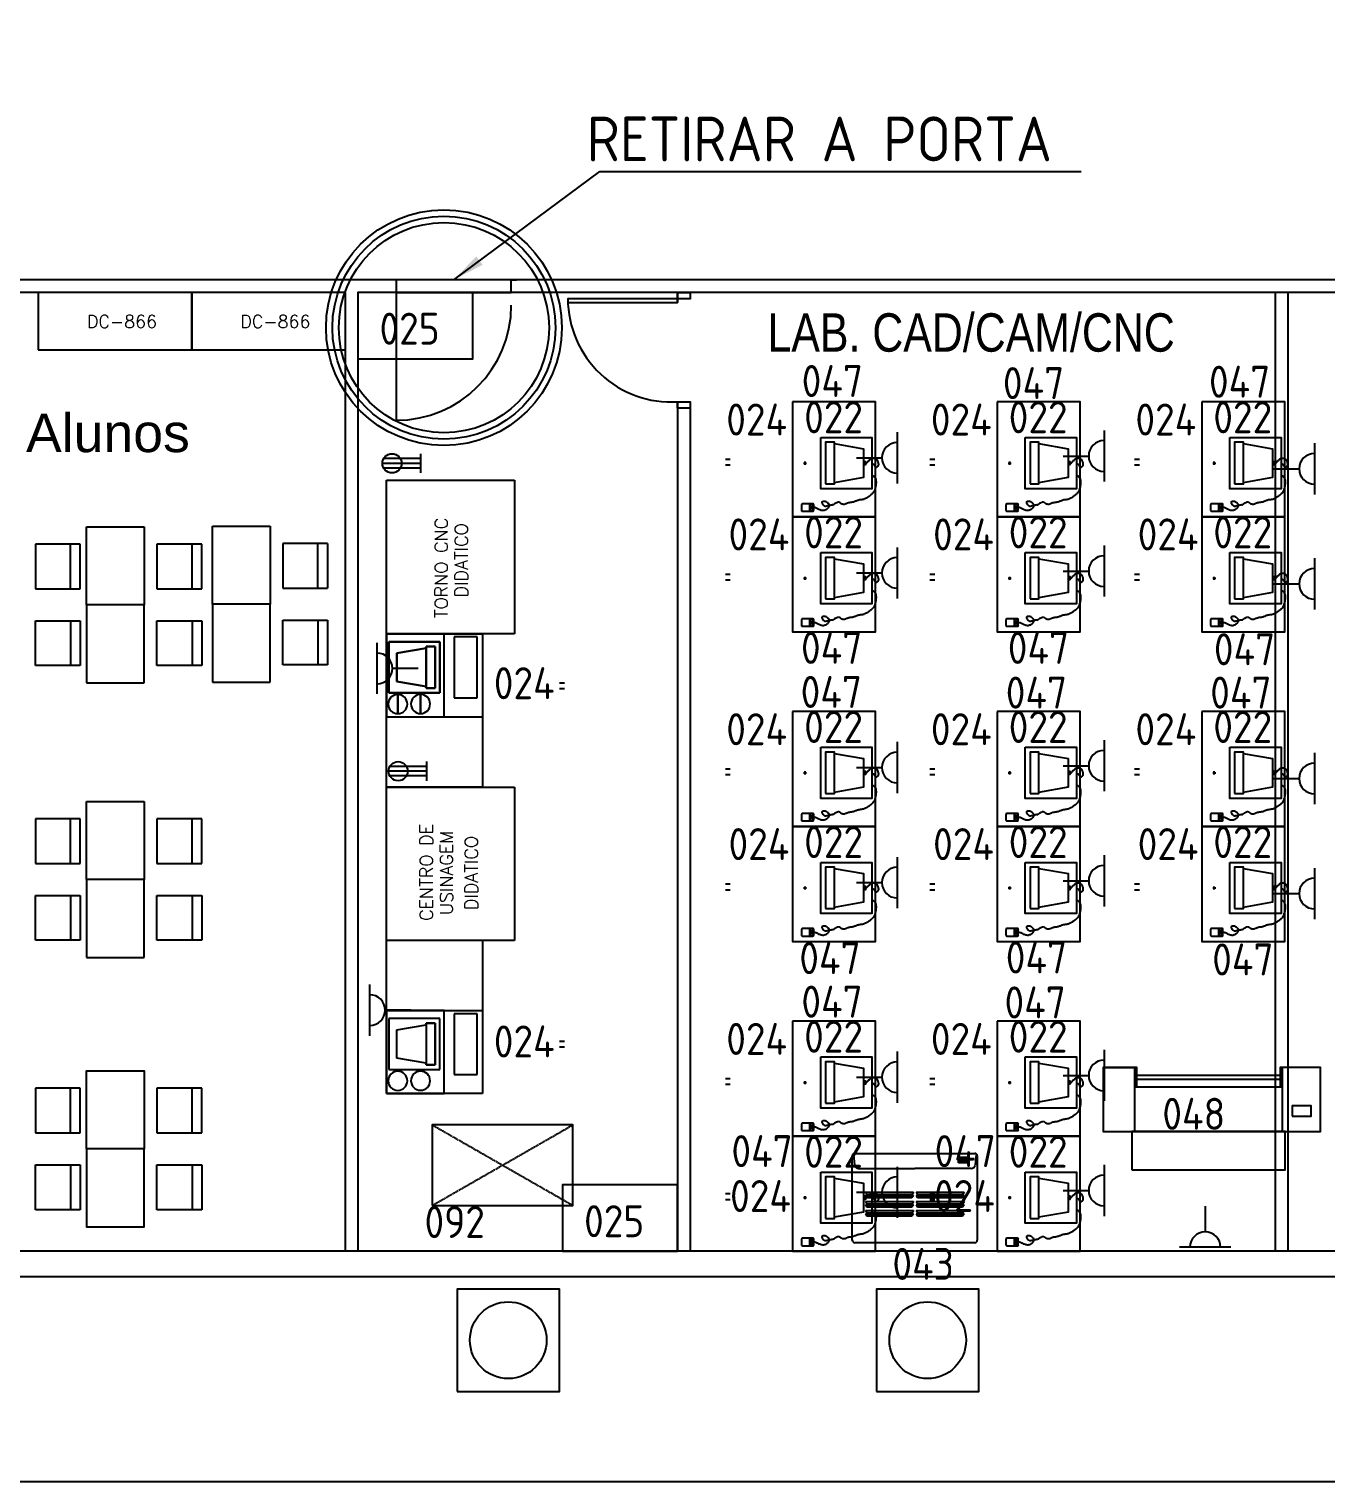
# Model space of a CAD drawing. Header units: millimetres. Extents: x 18768 to 1484868, y -11027 to 520152.
# Drawn here: x 171995 to 182137, y 256378 to 267740 of the extents above; entities that cross this region are included whole.
import ezdxf
from ezdxf.enums import TextEntityAlignment as Align

# ---------------------------------------------------------------- set-up
doc = ezdxf.new("R2010")
doc.units = ezdxf.units.MM
doc.linetypes.add('DASHED2', pattern=[9.525, 6.35, -3.175])
doc.linetypes.add('HIDDEN2', pattern=[4.7625, 3.175, -1.5875])
for name, color, linetype in [('3-MAQUINAS', 5, 'Continuous'), ('4-MOBILIA', 4, 'Continuous'), ('5-COMPUTADORES', 6, 'Continuous'), ('8-TEXTO-DETALHES', 6, 'Continuous'), ('L018-SIMBOLO1', 3, 'Continuous'), ('L025-CONTORNO', 7, 'Continuous'), ('L025-IMPLANTAÇÃO', 1, 'Continuous'), ('L025-TEXTO', 7, 'Continuous'), ('L035-ARRANJO-ADQUIRIR', 102, 'Continuous'), ('L035-ARRANJO-EXISTENTE', 180, 'Continuous'), ('L035-TEXTO', 40, 'Continuous'), ('MOBÍLIA', 26, 'Continuous'), ('PAREDES', 7, 'Continuous')]:
    doc.layers.add(name, color=color, linetype=linetype)
doc.layers.add('L035-DEMOLIÇÃO', color=40, linetype='Continuous', plot=False)
doc.styles.add('ISO-CP--25', font='isocp.shx', dxfattribs={"height": 250})
doc.styles.add('ISO-CP--35', font='isocp.shx', dxfattribs={"height": 350})
doc.styles.add('ROMANS', font='romans', dxfattribs={"width": 0.8, "height": 300})
doc.styles.get("Standard").update_dxf_attribs({"font": 'arial.ttf'})
doc.dimstyles.new('ABNT-25-VERDE', dxfattribs={"dimtxt": 1, "dimasz": 250, "dimexe": 130, "dimexo": 130, "dimgap": 130, "dimtad": 1, "dimdsep": 46, "dimtxsty": 'ISO-CP--25', "dimcen": 0, "dimclrd": 3, "dimclre": 3, "dimclrt": 3, "dimaunit": 1, "dimadec": 0, "dimazin": 0, "dimtfac": 130, "dimtmove": 2, "dimatfit": 3, "dimfxl": 1, "dimtolj": 1, "dimarcsym": 0})

# ---------------------------------------------------------------- blocks, each defined once
blk = doc.blocks.new('BL_SENAI_id9370710520')
at = {"layer": 'L035-ARRANJO-ADQUIRIR', "color": 0}
for p, q in [((499, 247), (499, 164)), ((502, 247), (502, 224)), ((519, 247), (502, 247)), ((550, 253), (506, 253)), ((519, 224), (519, 247)), ((520, 247), (520, 224)), ((536, 247), (520, 247)), ((536, 224), (536, 247)), ((538, 247), (538, 224)), ((554, 247), (538, 247)), ((554, 224), (554, 247)), ((557, 164), (557, 247)), ((193, 186), (169, 186)), ((181, 174), (181, 198)), ((499, 221), (557, 221)), ((499, 220), (557, 220)), ((502, 224), (519, 224)), ((506, 157), (550, 157)), ((520, 224), (536, 224)), ((538, 224), (554, 224))]:
    blk.add_line(p, q, dxfattribs=at)
for points in [[(-19, 308), (-19, 708), (381, 708), (381, 308)], [(170, 645), (192, 645), (192, 660), (170, 660)], [(343, 345), (343, 415), (18, 415), (18, 345)]]:
    blk.add_lwpolyline(points, close=True, dxfattribs=at)
for points in [[(181, 660), (180, 665), (178, 669), (175, 672), (173, 675), (170, 677), (168, 678), (165, 679), (163, 681), (162, 682), (161, 683), (160, 685), (160, 686), (159, 688), (159, 689), (159, 690), (158, 691), (157, 692), (156, 693), (154, 694), (152, 695), (151, 696), (149, 697), (147, 699), (146, 701), (144, 703), (143, 706), (142, 709), (141, 712), (141, 716), (141, 719), (141, 723), (141, 726), (141, 729), (142, 732), (143, 735), (145, 737), (146, 740), (148, 742), (150, 744), (152, 746), (154, 747), (156, 749), (159, 750), (161, 751), (163, 752), (166, 753), (168, 754), (170, 755), (172, 755), (174, 756), (176, 757), (178, 757), (180, 758), (181, 758), (183, 758), (185, 759), (186, 759), (188, 759), (190, 759), (191, 759), (193, 759), (195, 759), (196, 758), (198, 758), (200, 757), (202, 757), (203, 756), (205, 755), (206, 754), (208, 753), (209, 751), (210, 750), (211, 749), (212, 748), (213, 746), (214, 745), (214, 744), (214, 743), (214, 742), (214, 741), (213, 739), (212, 738), (211, 737), (210, 737), (209, 736), (208, 735), (206, 734), (205, 733), (204, 732), (202, 732), (201, 731), (199, 730), (198, 729), (196, 728), (195, 727), (194, 726), (193, 724), (192, 723), (191, 721), (190, 719), (189, 716), (187, 714), (184, 711), (181, 708)], [(276, 708), (280, 717), (284, 724), (290, 729), (296, 733), (302, 736), (308, 738), (315, 740), (321, 740), (327, 741), (334, 741), (340, 740), (345, 740), (351, 739), (357, 738), (362, 737), (368, 736), (374, 735), (379, 733), (385, 731), (390, 730), (395, 728), (400, 725), (405, 723), (410, 720), (414, 716), (418, 713), (422, 709), (426, 705), (430, 700), (434, 696), (437, 691), (441, 686), (444, 681), (448, 676), (451, 670), (454, 665), (457, 659), (460, 654), (462, 649), (464, 644), (465, 639), (466, 634), (467, 629), (467, 624), (468, 619), (469, 614), (469, 610), (470, 605), (472, 600), (473, 595), (475, 590), (477, 586), (479, 581), (481, 575), (483, 570), (485, 565), (486, 560), (487, 554), (488, 549), (489, 544), (489, 538), (490, 533), (491, 528), (492, 524), (493, 519), (495, 515), (497, 511), (499, 507), (500, 504), (502, 500), (503, 497), (504, 494), (504, 490), (504, 487), (504, 484), (503, 480), (502, 477), (501, 474), (499, 471), (498, 469), (496, 466), (494, 464), (492, 461), (490, 459), (489, 456), (488, 454), (487, 451), (486, 448), (487, 445), (487, 441), (488, 438), (490, 434), (492, 431), (493, 427), (495, 424), (497, 420), (499, 417), (501, 415), (503, 412), (505, 410), (506, 408), (507, 406), (508, 405), (509, 404), (509, 404), (509, 403), (509, 403), (509, 403), (508, 403), (508, 402), (508, 401), (508, 398), (509, 395), (510, 391), (510, 387), (511, 382), (513, 377), (514, 372), (515, 366), (516, 362), (517, 357), (518, 354), (519, 350), (519, 347), (519, 344), (518, 341), (517, 338), (515, 335), (513, 333), (510, 330), (506, 327), (502, 325), (499, 323), (495, 321), (491, 320), (488, 320), (485, 320), (482, 321), (480, 322), (479, 324), (478, 326), (477, 329), (477, 332), (477, 334), (477, 337), (478, 341), (478, 344), (480, 347), (481, 350), (483, 353), (485, 356), (487, 359), (490, 362), (493, 365), (496, 368), (499, 370), (502, 372), (506, 373), (510, 373), (515, 372), (520, 371), (525, 369), (530, 366), (535, 362), (539, 358), (543, 353), (547, 348), (549, 342), (551, 336), (552, 330), (552, 324), (551, 318), (550, 312), (548, 306), (546, 300), (544, 294), (541, 289), (538, 284), (536, 278), (533, 273), (531, 268), (529, 262), (528, 256), (528, 253)], [(331, 415), (291, 645), (71, 645), (31, 415)]]:
    blk.add_lwpolyline(points, dxfattribs=at)
for centre, start, end in [((506, 247), 90, 180), ((550, 247), 0, 90), ((506, 164), 180, 270), ((550, 164), 270, 0)]:
    blk.add_arc(centre, 6.72, start, end, dxfattribs=at)
at = {"layer": 'L025-TEXTO', "style": 'ISO-CP--25'}
blk.add_attdef('rmp_mt_codmaterial', (15, 15), '', height=40, dxfattribs=at)
at = {"layer": 'L025-TEXTO', "style": 'ISO-CP--25', "flags": 1}
for tag in ['rmp_mt_nomeunid', 'rmp_mt_potencia', 'rmp_mt_cod']:
    blk.add_attdef(tag, (15, 15), '', height=40, dxfattribs=at)
blk = doc.blocks.new('BL_SENAI_id9320210390')
at = {"layer": 'L035-ARRANJO-ADQUIRIR', "color": 0}
for p, q in [((154, -168), (154, -207)), ((199, -168), (199, -207))]:
    blk.add_line(p, q, dxfattribs=at)
at = {"layer": 'L025-TEXTO', "style": 'ISO-CP--25'}
blk.add_attdef('RMP_MT_NOMEUNID', (8, 8), '', height=250, dxfattribs=at)
at = {"layer": 'L025-TEXTO', "style": 'ISO-CP--25', "flags": 1}
for tag in ['RMP_MT_COD', 'RMP_MT_CODMATERIAL', 'RMP_MT_POTENCIA']:
    blk.add_attdef(tag, (8, 8), '', height=250, dxfattribs=at)
blk = doc.blocks.new('BL_SENAI_id9320221860')
at = {"layer": 'L035-ARRANJO-ADQUIRIR', "color": 0}
blk.add_lwpolyline([(-40, 200), (860, 200), (860, 850), (-40, 850)], close=True, dxfattribs=at)
at = {"layer": 'L025-TEXTO', "style": 'ISO-CP--25'}
blk.add_attdef('rmp_mt_codmaterial', (15, 15), '', height=40, dxfattribs=at)
at = {"layer": 'L025-TEXTO', "style": 'ISO-CP--25', "flags": 1}
for tag in ['rmp_mt_nomeunid', 'rmp_mt_potencia', 'rmp_mt_cod']:
    blk.add_attdef(tag, (15, 15), '', height=40, dxfattribs=at)
blk = doc.blocks.new('BL_SENAI_id9370720160')
at = {"layer": 'L035-ARRANJO-EXISTENTE', "color": 0}
for p, q in [((-695, 376), (-445, 376)), ((-430, 316), (690, 316)), ((-430, 286), (690, 286)), ((-445, 226), (705, 226))]:
    blk.add_line(p, q, dxfattribs=at)
for points in [[(-695, -124), (-445, -124), (-445, 376), (-695, 376)], [(-445, 226), (-430, 226), (-430, 376), (-445, 376)], [(690, 226), (705, 226), (705, 376), (690, 376)], [(705, -124), (1005, -124), (1005, 376), (705, 376)], [(784, -3), (934, -3), (934, 77), (784, 77)], [(-470, -424), (730, -424), (730, -124), (-470, -124)]]:
    blk.add_lwpolyline(points, close=True, dxfattribs=at)
blk.add_lwpolyline([(-445, 376), (-695, 376), (-695, -124), (1005, -124), (1005, 376), (705, 376)], dxfattribs=at)
at = {"layer": 'L025-TEXTO', "style": 'ISO-CP--25'}
blk.add_attdef('rmp_mt_codmaterial', (15, 15), '', height=40, dxfattribs=at)
at = {"layer": 'L025-TEXTO', "style": 'ISO-CP--25', "flags": 1}
for tag in ['rmp_mt_nomeunid', 'rmp_mt_potencia', 'rmp_mt_cod']:
    blk.add_attdef(tag, (15, 15), '', height=40, dxfattribs=at)
blk = doc.blocks.new('BL_SENAI_id9320230440')
at = {"layer": 'L035-ARRANJO-ADQUIRIR', "color": 0}
blk.add_lwpolyline([(0, 520), (-900, 520), (-900, 0), (0, 0)], close=True, dxfattribs=at)
at = {"layer": 'L025-TEXTO', "style": 'ISO-CP--25'}
blk.add_attdef('rmp_mt_codmaterial', (15, 15), '', height=40, dxfattribs=at)
at = {"layer": 'L025-TEXTO', "style": 'ISO-CP--25', "flags": 1}
for tag in ['rmp_mt_nomeunid', 'rmp_mt_potencia', 'rmp_mt_cod']:
    blk.add_attdef(tag, (15, 15), '', height=40, dxfattribs=at)
blk = doc.blocks.new('BL_SENAI_id9315160120')
at = {"color": 0}
for p, q in [((93, 569), (105, 588)), ((469, 569), (93, 569)), ((105, 588), (457, 588)), ((469, 569), (457, 588)), ((489, 569), (501, 588)), ((865, 569), (489, 569)), ((501, 588), (853, 588)), ((865, 569), (853, 588)), ((93, 544), (105, 564)), ((469, 544), (93, 544)), ((93, 498), (105, 518)), ((469, 498), (93, 498)), ((93, 474), (105, 493)), ((469, 474), (93, 474)), ((105, 564), (457, 564)), ((105, 518), (457, 518)), ((105, 493), (457, 493)), ((469, 544), (457, 564)), ((469, 498), (457, 518)), ((469, 474), (457, 493)), ((489, 544), (501, 564)), ((865, 544), (489, 544)), ((489, 498), (501, 518)), ((865, 498), (489, 498)), ((489, 474), (501, 493)), ((865, 474), (489, 474)), ((501, 564), (853, 564)), ((501, 518), (853, 518)), ((501, 493), (853, 493)), ((865, 544), (853, 564)), ((865, 498), (853, 518)), ((865, 474), (853, 493)), ((93, 426), (105, 445)), ((469, 426), (93, 426)), ((93, 401), (105, 420)), ((469, 401), (93, 401)), ((105, 445), (457, 445)), ((105, 420), (457, 420)), ((469, 426), (457, 445)), ((469, 401), (457, 420)), ((489, 426), (501, 445)), ((865, 426), (489, 426)), ((489, 401), (501, 420)), ((865, 401), (489, 401)), ((501, 445), (853, 445)), ((501, 420), (853, 420)), ((865, 426), (853, 445)), ((865, 401), (853, 420)), ((0, 106), (8, 190)), ((37, 215), (479, 215)), ((56, 126), (56, 170)), ((56, 170), (136, 170)), ((136, 126), (56, 126)), ((136, 170), (136, 126)), ((921, 215), (479, 215)), ((958, 106), (950, 190))]:
    blk.add_line(p, q, dxfattribs=at)
for centre, radius in [((78, 148), 17.7), ((78, 148), 5.72), ((115, 148), 15.8), ((115, 148), 3.81)]:
    blk.add_circle(centre, radius, dxfattribs=at)
for centre, start, end in [((37, 185), 90, 169.0323), ((921, 185), 10.9677, 90)]:
    blk.add_arc(centre, 30, start, end, dxfattribs=at)
at = {"layer": 'L025-CONTORNO', "color": 0}
for p, q in [((10, 795), (948, 795)), ((-10, 117), (-10, 775)), ((968, 775), (968, 117)), ((948, 97), (10, 97))]:
    blk.add_line(p, q, dxfattribs=at)
for centre, start, end in [((10, 775), 90, 180), ((948, 775), 0, 90), ((10, 117), 180, 270), ((948, 117), 270, 0)]:
    blk.add_arc(centre, 20, start, end, dxfattribs=at)
at = {"layer": 'L025-TEXTO', "linetype": 'HIDDEN2', "style": 'ISO-CP--25'}
blk.add_attdef('rmp_mt_codmaterial', (15, 15), '', height=40, dxfattribs=at)
at = {"layer": 'L025-TEXTO', "linetype": 'HIDDEN2', "style": 'ISO-CP--25', "flags": 1}
for tag in ['rmp_mt_nomeunid', 'rmp_mt_potencia', 'rmp_mt_cod']:
    blk.add_attdef(tag, (15, 15), '', height=40, dxfattribs=at)
blk = doc.blocks.new('BL_SENAI_id9315160090')
at = {"layer": 'L025-CONTORNO', "color": 0, "linetype": 'DASHED2'}
for p, q in [((-162, 711), (938, 81)), ((-162, 81), (938, 711))]:
    blk.add_line(p, q, dxfattribs=at)
at = {"layer": 'L025-CONTORNO', "color": 0}
blk.add_lwpolyline([(-162, 81), (938, 81), (938, 711), (-162, 711)], close=True, dxfattribs=at)
at = {"layer": 'L025-TEXTO', "style": 'ISO-CP--25'}
blk.add_attdef('rmp_mt_codmaterial', (15, 15), '', height=40, dxfattribs=at)
at = {"layer": 'L025-TEXTO', "style": 'ISO-CP--25', "flags": 1}
for tag in ['rmp_mt_nomeunid', 'rmp_mt_potencia', 'rmp_mt_cod']:
    blk.add_attdef(tag, (15, 15), '', height=40, dxfattribs=at)

msp = doc.modelspace()

# ---------------------------------------------------------------- linework, layer by layer
at = {"layer": '3-MAQUINAS', "linetype": 'Continuous'}
for p, q in [((174791.165, 263011.178), (174791.165, 264211.178)), ((174791.165, 264211.178), (175791.165, 264211.178)), ((175791.165, 264211.178), (175791.165, 263011.178)), ((175791.165, 263011.178), (174791.165, 263011.178)), ((174791.165, 261811.178), (175791.165, 261811.178)), ((174791.165, 260611.178), (174791.165, 261811.178)), ((175791.165, 261811.178), (175791.165, 260611.178)), ((175791.165, 260611.178), (174791.165, 260611.178))]:
    msp.add_line(p, q, dxfattribs=at)
at = {"layer": '3-MAQUINAS', "ltscale": 0.01}
for p, q in [((174791.165, 263011.178), (174791.165, 262361.178)), ((175241.165, 263011.178), (174791.165, 263011.178)), ((175241.165, 262361.178), (175241.165, 263011.178)), ((174791.165, 262361.178), (175241.165, 262361.178)), ((174791.165, 260064.768), (174791.165, 259414.768)), ((175241.165, 260064.768), (174791.165, 260064.768)), ((175241.165, 259414.768), (175241.165, 260064.768)), ((174791.165, 259414.768), (175241.165, 259414.768))]:
    msp.add_line(p, q, dxfattribs=at)
at = {"layer": '4-MOBILIA', "ltscale": 0.01}
for p, q in [((172067.279, 265681.257), (172067.279, 265231.257)), ((173267.279, 265681.257), (172067.279, 265681.257)), ((173267.279, 265681.257), (173267.279, 265231.257)), ((173267.279, 265231.257), (173267.279, 265681.257)), ((174467.279, 265681.257), (173267.279, 265681.257)), ((172067.279, 265231.257), (173267.279, 265231.257)), ((173267.279, 265231.257), (174467.279, 265231.257))]:
    msp.add_line(p, q, dxfattribs=at)
at = {"layer": '4-MOBILIA'}
for p, q in [((172444.895, 263847.768), (172894.895, 263847.768)), ((172444.895, 263237.768), (172444.895, 263847.768)), ((172894.895, 263847.768), (172894.895, 263237.768)), ((173429.497, 263852.53), (173879.497, 263852.53)), ((173429.497, 263242.53), (173429.497, 263852.53)), ((173879.497, 263852.53), (173879.497, 263242.53)), ((174329.497, 263717.53), (174329.497, 263367.53)), ((172894.895, 263237.768), (172444.895, 263237.768)), ((172444.895, 263237.768), (172444.895, 262627.768)), ((172894.895, 263237.768), (172444.895, 263237.768)), ((172894.895, 262627.768), (172894.895, 263237.768)), ((173429.497, 263242.53), (173429.497, 262632.53)), ((173879.497, 263242.53), (173429.497, 263242.53)), ((173879.497, 263242.53), (173429.497, 263242.53)), ((173879.497, 262632.53), (173879.497, 263242.53)), ((174329.497, 263117.53), (174329.497, 262767.53)), ((174791.165, 261811.178), (174791.165, 263011.178)), ((174791.165, 263011.178), (175541.165, 263011.178)), ((175541.165, 263011.178), (175541.165, 261811.178)), ((172444.895, 262627.768), (172894.895, 262627.768)), ((173429.497, 262632.53), (173879.497, 262632.53)), ((174791.165, 262361.178), (175541.165, 262361.178)), ((175541.165, 261811.178), (174791.165, 261811.178)), ((172444.895, 261699.73), (172894.895, 261699.73)), ((172444.895, 261089.73), (172444.895, 261699.73)), ((172894.895, 261699.73), (172894.895, 261089.73)), ((172894.895, 261089.73), (172444.895, 261089.73)), ((172894.895, 261089.73), (172444.895, 261089.73)), ((172444.895, 261089.73), (172444.895, 260479.73)), ((172894.895, 260479.73), (172894.895, 261089.73)), ((174791.165, 259414.768), (174791.165, 260614.768)), ((174791.165, 260614.768), (175541.165, 260614.768)), ((175541.165, 260614.768), (175541.165, 259414.768)), ((172444.895, 260479.73), (172894.895, 260479.73)), ((175541.165, 259414.768), (174791.165, 259414.768)), ((172394.895, 258506.983), (172044.895, 258506.983)), ((173344.895, 258506.983), (172994.895, 258506.983))]:
    msp.add_line(p, q, dxfattribs=at)
at = {"layer": '4-MOBILIA', "linetype": 'Continuous'}
for p, q in [((172394.895, 263712.768), (172044.895, 263712.768)), ((172044.895, 263712.768), (172044.895, 263362.768)), ((172319.895, 263362.768), (172319.895, 263712.768)), ((172394.895, 263362.768), (172394.895, 263712.768)), ((173344.895, 263712.768), (172994.895, 263712.768)), ((172994.895, 263712.768), (172994.895, 263362.768)), ((173269.895, 263362.768), (173269.895, 263712.768)), ((173344.895, 263362.768), (173344.895, 263712.768)), ((174329.497, 263717.53), (173979.497, 263717.53)), ((173979.497, 263717.53), (173979.497, 263367.53)), ((174254.497, 263367.53), (174254.497, 263717.53)), ((172044.895, 263362.768), (172394.895, 263362.768)), ((172994.895, 263362.768), (173344.895, 263362.768)), ((173979.497, 263367.53), (174329.497, 263367.53)), ((172044.895, 263112.768), (172394.895, 263112.768)), ((172044.895, 262762.768), (172044.895, 263112.768)), ((172319.895, 263112.768), (172319.895, 262762.768)), ((172394.895, 263112.768), (172394.895, 262762.768)), ((172994.895, 263112.768), (173344.895, 263112.768)), ((172994.895, 262762.768), (172994.895, 263112.768)), ((173269.895, 263112.768), (173269.895, 262762.768)), ((173344.895, 263112.768), (173344.895, 262762.768)), ((173979.497, 263117.53), (174329.497, 263117.53)), ((173979.497, 262767.53), (173979.497, 263117.53)), ((174254.497, 263117.53), (174254.497, 262767.53)), ((172394.895, 262762.768), (172044.895, 262762.768)), ((173344.895, 262762.768), (172994.895, 262762.768)), ((174329.497, 262767.53), (173979.497, 262767.53)), ((172044.895, 261564.73), (172044.895, 261214.73)), ((172394.895, 261564.73), (172044.895, 261564.73)), ((172319.895, 261214.73), (172319.895, 261564.73)), ((172394.895, 261214.73), (172394.895, 261564.73)), ((173344.895, 261564.73), (172994.895, 261564.73)), ((172994.895, 261564.73), (172994.895, 261214.73)), ((173269.895, 261214.73), (173269.895, 261564.73)), ((173344.895, 261214.73), (173344.895, 261564.73)), ((172044.895, 261214.73), (172394.895, 261214.73)), ((172994.895, 261214.73), (173344.895, 261214.73)), ((172044.895, 260964.73), (172394.895, 260964.73)), ((172044.895, 260614.73), (172044.895, 260964.73)), ((172319.895, 260964.73), (172319.895, 260614.73)), ((172394.895, 260964.73), (172394.895, 260614.73)), ((172994.895, 260964.73), (173344.895, 260964.73)), ((172994.895, 260614.73), (172994.895, 260964.73)), ((173269.895, 260964.73), (173269.895, 260614.73)), ((173344.895, 260964.73), (173344.895, 260614.73)), ((172394.895, 260614.73), (172044.895, 260614.73)), ((173344.895, 260614.73), (172994.895, 260614.73)), ((172394.895, 259456.983), (172044.895, 259456.983)), ((172044.895, 259456.983), (172044.895, 259106.983)), ((172319.895, 259106.983), (172319.895, 259456.983)), ((172394.895, 259106.983), (172394.895, 259456.983)), ((172994.895, 259456.983), (172994.895, 259106.983)), ((173344.895, 259456.983), (172994.895, 259456.983)), ((173269.895, 259106.983), (173269.895, 259456.983)), ((173344.895, 259106.983), (173344.895, 259456.983)), ((172044.895, 259106.983), (172394.895, 259106.983)), ((172994.895, 259106.983), (173344.895, 259106.983)), ((172044.895, 258856.983), (172394.895, 258856.983)), ((172044.895, 258506.983), (172044.895, 258856.983)), ((172319.895, 258856.983), (172319.895, 258506.983)), ((172394.895, 258856.983), (172394.895, 258506.983)), ((172994.895, 258856.983), (173344.895, 258856.983)), ((172994.895, 258506.983), (172994.895, 258856.983)), ((173269.895, 258856.983), (173269.895, 258506.983)), ((173344.895, 258856.983), (173344.895, 258506.983))]:
    msp.add_line(p, q, dxfattribs=at)
at = {"layer": '4-MOBILIA'}
for points in [[(172894.895, 258981.983), (172444.895, 258981.983), (172444.895, 259591.983), (172894.895, 259591.983)], [(172894.895, 258981.983), (172444.895, 258981.983), (172444.895, 258371.983), (172894.895, 258371.983)]]:
    msp.add_lwpolyline(points, close=True, dxfattribs=at)
at = {"layer": '5-COMPUTADORES', "ltscale": 0.01}
for p, q in [((174808.034, 262548.678), (174808.034, 262948.678)), ((174808.034, 262948.678), (174808.034, 262548.678)), ((174808.034, 262948.678), (175208.034, 262948.678)), ((175208.034, 262948.678), (174808.034, 262948.678)), ((175208.034, 262948.678), (175208.034, 262548.678)), ((175208.034, 262548.678), (175208.034, 262948.678)), ((175318.352, 262986.178), (175318.352, 262511.178)), ((175498.352, 262986.178), (175318.352, 262986.178)), ((175498.352, 262511.178), (175498.352, 262986.178)), ((175100.534, 262898.678), (174870.534, 262858.678)), ((174870.534, 262858.678), (175100.534, 262898.678)), ((174870.534, 262858.678), (175100.534, 262898.678)), ((174870.534, 262858.678), (174870.534, 262638.678)), ((174870.534, 262638.678), (174870.534, 262858.678)), ((174870.534, 262638.678), (174870.534, 262858.678)), ((175100.534, 262911.178), (175170.534, 262911.178)), ((175100.534, 262898.678), (175100.534, 262911.178)), ((175100.534, 262911.178), (175100.534, 262586.178)), ((175170.534, 262911.178), (175100.534, 262911.178)), ((175100.534, 262911.178), (175170.534, 262911.178)), ((175100.534, 262898.678), (175100.534, 262911.178)), ((175100.534, 262598.678), (175100.534, 262898.678)), ((175170.534, 262911.178), (175170.534, 262586.178)), ((175170.534, 262586.178), (175170.534, 262911.178)), ((175170.534, 262911.178), (175170.534, 262586.178)), ((174870.534, 262638.678), (175100.534, 262598.678)), ((175100.534, 262598.678), (174870.534, 262638.678)), ((175100.534, 262598.678), (174870.534, 262638.678)), ((175100.534, 262586.178), (175100.534, 262598.678)), ((175100.534, 262586.178), (175100.534, 262598.678)), ((175208.034, 262548.678), (174808.034, 262548.678)), ((174808.034, 262548.678), (175208.034, 262548.678)), ((174878.325, 262536.178), (174878.325, 262386.178)), ((174878.325, 262386.178), (174878.325, 262536.178)), ((175056.711, 262536.902), (175056.711, 262386.902)), ((175056.711, 262386.902), (175056.711, 262536.902)), ((175170.534, 262586.178), (175100.534, 262586.178)), ((175100.534, 262586.178), (175170.534, 262586.178)), ((175170.534, 262586.178), (175100.534, 262586.178)), ((175318.352, 262511.178), (175498.352, 262511.178)), ((174808.034, 260002.268), (174808.034, 259602.268)), ((175208.034, 260002.268), (174808.034, 260002.268)), ((175208.034, 259602.268), (175208.034, 260002.268)), ((175318.352, 260039.768), (175318.352, 259564.768)), ((175498.352, 260039.768), (175318.352, 260039.768)), ((175498.352, 259564.768), (175498.352, 260039.768)), ((174870.534, 259912.268), (175100.534, 259952.268)), ((174870.534, 259692.268), (174870.534, 259912.268)), ((175100.534, 259964.768), (175100.534, 259639.768)), ((175170.534, 259964.768), (175100.534, 259964.768)), ((175100.534, 259964.768), (175170.534, 259964.768)), ((175100.534, 259952.268), (175100.534, 259964.768)), ((175170.534, 259639.768), (175170.534, 259964.768)), ((175170.534, 259964.768), (175170.534, 259639.768)), ((175100.534, 259652.268), (174870.534, 259692.268)), ((175100.534, 259639.768), (175100.534, 259652.268)), ((175100.534, 259639.768), (175170.534, 259639.768)), ((175170.534, 259639.768), (175100.534, 259639.768)), ((174808.034, 259602.268), (175208.034, 259602.268)), ((175318.352, 259564.768), (175498.352, 259564.768))]:
    msp.add_line(p, q, dxfattribs=at)
for centre, start, end in [((174878.325, 262461.178), 90, 180), ((174878.325, 262461.178), 0, 180), ((174878.325, 262461.178), 90, 180), ((174878.325, 262461.178), 0, 90), ((174878.325, 262461.178), 0, 90), ((175056.711, 262461.902), 90, 180), ((175056.711, 262461.902), 0, 180), ((175056.711, 262461.902), 90, 180), ((175056.711, 262461.902), 0, 90), ((175056.711, 262461.902), 0, 90), ((174878.325, 262461.178), 180, 270), ((174878.325, 262461.178), 180, 0), ((174878.325, 262461.178), 180, 270), ((174878.325, 262461.178), 270, 0), ((174878.325, 262461.178), 270, 0), ((175056.711, 262461.902), 180, 270), ((175056.711, 262461.902), 180, 0), ((175056.711, 262461.902), 180, 270), ((175056.711, 262461.902), 270, 0), ((175056.711, 262461.902), 270, 0), ((174878.325, 259514.768), 0, 180), ((175056.711, 259515.492), 0, 180), ((174878.325, 259514.768), 180, 0), ((175056.711, 259515.492), 180, 0)]:
    msp.add_arc(centre, 75, start, end, dxfattribs=at)
at = {"layer": 'L018-SIMBOLO1'}
for p, q in [((175058.59, 264268.929), (175058.59, 264418.929)), ((175058.59, 264343.929), (174758.59, 264343.929)), ((175058.59, 264381.429), (174768.638, 264381.429)), ((175058.59, 264306.429), (174768.638, 264306.429)), ((175106.461, 261936.317), (174806.461, 261936.317)), ((175106.461, 261973.817), (174816.509, 261973.817)), ((175106.461, 261861.317), (175106.461, 262011.317)), ((175106.461, 261898.817), (174816.509, 261898.817))]:
    msp.add_line(p, q, dxfattribs=at)
for centre in [(174833.59, 264343.929), (174881.461, 261936.317)]:
    msp.add_circle(centre, 75, dxfattribs=at)
at = {"layer": 'L025-IMPLANTAÇÃO'}
for p, q in [((177066.279, 265681.257), (177066.279, 265600.698)), ((177165.279, 265681.257), (177165.279, 265630.908)), ((177066.279, 264825.313), (177066.279, 258181.257)), ((177165.279, 264825.313), (177165.279, 258181.257))]:
    msp.add_line(p, q, dxfattribs=at)
msp.add_lwpolyline([(176208.636, 265600.698), (177066.279, 265600.698), (177066.279, 265681.257), (177165.279, 265681.257), (177165.279, 265630.908), (176208.636, 265630.908, 0.431868736), (177066.279, 264825.313), (177165.279, 264825.313), (177165.279, 264774.964), (177066.279, 264774.964), (177066.279, 264825.313)], format="xyb", dxfattribs=at)
at = {"layer": 'L035-ARRANJO-ADQUIRIR', "color": 100}
for p, q in [((178784.91, 264586.935), (178784.91, 264186.935)), ((180401.91, 264601.233), (180401.91, 264201.233)), ((182047.53, 264501.145), (182047.53, 264101.145)), ((178464.91, 264386.935), (178664.91, 264386.935)), ((180081.91, 264401.233), (180281.91, 264401.233)), ((181727.53, 264301.145), (181927.53, 264301.145)), ((178784.91, 263686.935), (178784.91, 263286.935)), ((180401.91, 263701.233), (180401.91, 263301.233)), ((180081.91, 263501.233), (180281.91, 263501.233)), ((182047.53, 263601.145), (182047.53, 263201.145)), ((178464.91, 263486.935), (178664.91, 263486.935)), ((181727.53, 263401.145), (181927.53, 263401.145)), ((174717.33, 262540.204), (174717.33, 262940.204)), ((175037.33, 262740.204), (174837.33, 262740.204)), ((178784.91, 262164.907), (178784.91, 261764.907)), ((180401.91, 262179.205), (180401.91, 261779.205)), ((182047.53, 262079.117), (182047.53, 261679.117)), ((178464.91, 261964.907), (178664.91, 261964.907)), ((180081.91, 261979.205), (180281.91, 261979.205)), ((181727.53, 261879.117), (181927.53, 261879.117)), ((178784.91, 261264.907), (178784.91, 260864.907)), ((180401.91, 261279.205), (180401.91, 260879.205)), ((182047.53, 261179.117), (182047.53, 260779.117)), ((178464.91, 261064.907), (178664.91, 261064.907)), ((180081.91, 261079.205), (180281.91, 261079.205)), ((181727.53, 260979.117), (181927.53, 260979.117)), ((174660.018, 259867.723), (174660.018, 260267.723)), ((174980.018, 260067.723), (174780.018, 260067.723)), ((180401.91, 259757.177), (180401.91, 259357.177)), ((178784.91, 259742.879), (178784.91, 259342.879)), ((178464.91, 259542.879), (178664.91, 259542.879)), ((180081.91, 259557.177), (180281.91, 259557.177)), ((178784.91, 258842.879), (178784.91, 258442.879)), ((180401.91, 258857.177), (180401.91, 258457.177)), ((178464.91, 258642.879), (178664.91, 258642.879)), ((180081.91, 258657.177), (180281.91, 258657.177)), ((181193.243, 258533.325), (181193.243, 258333.325)), ((181393.243, 258213.325), (180993.243, 258213.325))]:
    msp.add_line(p, q, dxfattribs=at)
at = {"layer": 'L035-ARRANJO-ADQUIRIR'}
for points in [[(175342.664, 257086.306), (176142.664, 257086.306), (176142.664, 257886.306), (175342.664, 257886.306)], [(178623.094, 257086.306), (179423.094, 257086.306), (179423.094, 257886.306), (178623.094, 257886.306)]]:
    msp.add_lwpolyline(points, close=True, dxfattribs=at)
for centre in [(175742.664, 257486.306), (179023.094, 257486.306)]:
    msp.add_circle(centre, 300, dxfattribs=at)
at = {"layer": 'L035-ARRANJO-ADQUIRIR', "color": 100}
for centre, start, end in [((180401.91, 264401.233), 90, 270), ((178784.91, 264386.935), 90, 270), ((182047.53, 264301.145), 90, 270), ((180401.91, 263501.233), 90, 270), ((178784.91, 263486.935), 90, 270), ((182047.53, 263401.145), 90, 270), ((174717.33, 262740.204), 270, 90), ((178784.91, 261964.907), 90, 270), ((180401.91, 261979.205), 90, 270), ((182047.53, 261879.117), 90, 270), ((178784.91, 261064.907), 90, 270), ((180401.91, 261079.205), 90, 270), ((182047.53, 260979.117), 90, 270), ((174660.018, 260067.723), 270, 90), ((178784.91, 259542.879), 90, 270), ((180401.91, 259557.177), 90, 270), ((178784.91, 258642.879), 90, 270), ((180401.91, 258657.177), 90, 270), ((181193.243, 258213.325), 0, 180)]:
    msp.add_arc(centre, 120, start, end, dxfattribs=at)
at = {"layer": 'L035-DEMOLIÇÃO'}
for p, q in [((174866.279, 265780.257), (174866.279, 264680.257)), ((174866.279, 265780.257), (174866.279, 264680.257)), ((181740.279, 265681.257), (181740.279, 258181.257)), ((181839.279, 265681.257), (181839.279, 258181.257))]:
    msp.add_line(p, q, dxfattribs=at)
at = {"layer": 'L035-DEMOLIÇÃO', "linetype": 'ByBlock', "lineweight": -2}
msp.add_lwpolyline([(243039.686, 256377.737), (151141.405, 256377.737), (151141.405, 293906.33), (243039.686, 293906.33)], close=True, dxfattribs=at)
at = {"layer": 'L035-DEMOLIÇÃO'}
msp.add_lwpolyline([(174866.279, 265681.257), (175766.279, 265681.257), (175766.279, 265780.257), (174866.279, 265780.257)], close=True, dxfattribs=at)
for radius in [922.089, 872.089, 822.089]:
    msp.add_circle((175239.433, 265404.819), radius, dxfattribs=at)
msp.add_arc((174866.279, 265580.257), 900, 270, 0, dxfattribs=at)
msp.add_arc((174866.279, 265580.257), 900, 270, 0, dxfattribs=at)
at = {"layer": 'MOBÍLIA'}
msp.add_line((174791.165, 260064.768), (175541.165, 260064.768), dxfattribs=at)
at = {"layer": 'PAREDES'}
for p, q in [((174866.279, 265780.257), (168167.279, 265780.257)), ((174866.279, 265780.257), (174566.279, 265780.257)), ((174866.279, 265780.257), (174566.279, 265780.257)), ((174866.279, 265780.257), (174566.279, 265780.257)), ((179478.986, 265780.257), (174866.279, 265780.257)), ((175766.279, 265780.257), (175806.496, 265780.257)), ((175766.279, 265780.257), (175806.496, 265780.257)), ((183614.279, 265780.257), (179440.279, 265780.257)), ((174467.279, 265681.257), (168167.279, 265681.257)), ((174467.279, 265681.257), (174467.279, 258181.257)), ((174866.279, 265681.257), (174566.279, 265681.257)), ((174866.279, 265681.257), (174566.279, 265681.257)), ((174866.279, 265681.257), (174566.279, 265681.257)), ((174866.279, 265681.257), (174566.279, 265681.257)), ((174566.279, 265681.257), (174566.279, 258181.257)), ((181740.279, 265681.257), (174566.279, 265681.257)), ((176241.279, 265681.257), (175766.279, 265681.257)), ((179459.826, 265681.257), (175766.279, 265681.257)), ((183614.279, 265681.257), (179440.279, 265681.257)), ((184638.279, 258181.257), (159475.069, 258181.257)), ((184638.279, 257981.257), (159475.069, 257981.257))]:
    msp.add_line(p, q, dxfattribs=at)

# ---------------------------------------------------------------- block references
at = {"layer": 'L035-ARRANJO-ADQUIRIR'}
ref = msp.add_blockref('BL_SENAI_id9320230440', (174566.279, 265681.257), dxfattribs=dict(at, rotation=180))
ref.add_attrib('rmp_mt_codmaterial', '025', dxfattribs={"layer": 'L025-TEXTO', "height": 250, "style": 'ISO-CP--25'}).set_placement((174970.826, 265396.939), align=Align.MIDDLE)
ref = msp.add_blockref('BL_SENAI_id9320221860', (177765.597, 264785.35), dxfattribs=dict(at, rotation=270))
ref.add_attrib('rmp_mt_codmaterial', '047', dxfattribs={"layer": 'L025-TEXTO', "height": 250, "style": 'ISO-CP--25'}).set_placement((178277.278, 264988.17), align=Align.MIDDLE)
ref = msp.add_blockref('BL_SENAI_id9320221860', (179365.597, 264785.35), dxfattribs=dict(at, rotation=270))
ref.add_attrib('rmp_mt_codmaterial', '047', dxfattribs={"layer": 'L025-TEXTO', "height": 250, "style": 'ISO-CP--25'}).set_placement((179850.707, 264971.736), align=Align.MIDDLE)
ref = msp.add_blockref('BL_SENAI_id9320221860', (180965.597, 264785.35), dxfattribs=dict(at, rotation=270))
ref.add_attrib('rmp_mt_codmaterial', '047', dxfattribs={"layer": 'L025-TEXTO', "height": 250, "style": 'ISO-CP--25'}).set_placement((181462.513, 264982.692), align=Align.MIDDLE)
ref = msp.add_blockref('BL_SENAI_id9320210390', (177647.338, 264528.143), dxfattribs=dict(at, rotation=270))
ref.add_attrib('RMP_MT_NOMEUNID', '024', dxfattribs={"layer": 'L025-TEXTO', "height": 250, "style": 'ISO-CP--25'}).set_placement((177685.393, 264686.883), align=Align.MIDDLE)
ref = msp.add_blockref('BL_SENAI_id9370710520', (177878.236, 264526.317), dxfattribs=dict(at, rotation=270))
ref.add_attrib('rmp_mt_codmaterial', '022', dxfattribs={"layer": 'L025-TEXTO', "height": 250, "style": 'ISO-CP--25'}).set_placement((178286.832, 264704.108), align=Align.MIDDLE)
ref = msp.add_blockref('BL_SENAI_id9320210390', (179247.338, 264528.143), dxfattribs=dict(at, rotation=270))
ref.add_attrib('RMP_MT_NOMEUNID', '024', dxfattribs={"layer": 'L025-TEXTO', "height": 250, "style": 'ISO-CP--25'}).set_placement((179285.393, 264686.883), align=Align.MIDDLE)
ref = msp.add_blockref('BL_SENAI_id9370710520', (179478.236, 264526.317), dxfattribs=dict(at, rotation=270))
ref.add_attrib('rmp_mt_codmaterial', '022', dxfattribs={"layer": 'L025-TEXTO', "height": 250, "style": 'ISO-CP--25'}).set_placement((179886.832, 264704.108), align=Align.MIDDLE)
ref = msp.add_blockref('BL_SENAI_id9320210390', (180847.338, 264528.143), dxfattribs=dict(at, rotation=270))
ref.add_attrib('RMP_MT_NOMEUNID', '024', dxfattribs={"layer": 'L025-TEXTO', "height": 250, "style": 'ISO-CP--25'}).set_placement((180885.393, 264686.883), align=Align.MIDDLE)
ref = msp.add_blockref('BL_SENAI_id9370710520', (181078.236, 264526.317), dxfattribs=dict(at, rotation=270))
ref.add_attrib('rmp_mt_codmaterial', '022', dxfattribs={"layer": 'L025-TEXTO', "height": 250, "style": 'ISO-CP--25'}).set_placement((181486.832, 264704.108), align=Align.MIDDLE)
ref = msp.add_blockref('BL_SENAI_id9320210390', (177647.338, 263628.143), dxfattribs=dict(at, rotation=270))
ref.add_attrib('RMP_MT_NOMEUNID', '024', dxfattribs={"layer": 'L025-TEXTO', "height": 250, "style": 'ISO-CP--25'}).set_placement((177703.021, 263788.63), align=Align.MIDDLE)
ref = msp.add_blockref('BL_SENAI_id9320221860', (177765.597, 263885.35), dxfattribs=dict(at, rotation=270))
ref.add_attrib('rmp_mt_codmaterial', '047', dxfattribs={"layer": 'L025-TEXTO', "height": 250, "style": 'ISO-CP--25'}).set_placement((178271.796, 262901.054), align=Align.MIDDLE)
ref = msp.add_blockref('BL_SENAI_id9370710520', (177878.236, 263626.317), dxfattribs=dict(at, rotation=270))
ref.add_attrib('rmp_mt_codmaterial', '022', dxfattribs={"layer": 'L025-TEXTO', "height": 250, "style": 'ISO-CP--25'}).set_placement((178286.832, 263804.108), align=Align.MIDDLE)
ref = msp.add_blockref('BL_SENAI_id9320210390', (179247.338, 263628.143), dxfattribs=dict(at, rotation=270))
ref.add_attrib('RMP_MT_NOMEUNID', '024', dxfattribs={"layer": 'L025-TEXTO', "height": 250, "style": 'ISO-CP--25'}).set_placement((179303.021, 263788.63), align=Align.MIDDLE)
ref = msp.add_blockref('BL_SENAI_id9320221860', (179365.597, 263885.35), dxfattribs=dict(at, rotation=270))
ref.add_attrib('rmp_mt_codmaterial', '047', dxfattribs={"layer": 'L025-TEXTO', "height": 250, "style": 'ISO-CP--25'}).set_placement((179889.084, 262901.054), align=Align.MIDDLE)
ref = msp.add_blockref('BL_SENAI_id9370710520', (179478.236, 263626.317), dxfattribs=dict(at, rotation=270))
ref.add_attrib('rmp_mt_codmaterial', '022', dxfattribs={"layer": 'L025-TEXTO', "height": 250, "style": 'ISO-CP--25'}).set_placement((179886.832, 263804.108), align=Align.MIDDLE)
ref = msp.add_blockref('BL_SENAI_id9320210390', (180847.338, 263628.143), dxfattribs=dict(at, rotation=270))
ref.add_attrib('RMP_MT_NOMEUNID', '024', dxfattribs={"layer": 'L025-TEXTO', "height": 250, "style": 'ISO-CP--25'}).set_placement((180903.021, 263788.63), align=Align.MIDDLE)
ref = msp.add_blockref('BL_SENAI_id9320221860', (180965.597, 263885.35), dxfattribs=dict(at, rotation=270))
ref.add_attrib('rmp_mt_codmaterial', '047', dxfattribs={"layer": 'L025-TEXTO', "height": 250, "style": 'ISO-CP--25'}).set_placement((181500.889, 262890.098), align=Align.MIDDLE)
ref = msp.add_blockref('BL_SENAI_id9370710520', (181078.236, 263626.317), dxfattribs=dict(at, rotation=270))
ref.add_attrib('rmp_mt_codmaterial', '022', dxfattribs={"layer": 'L025-TEXTO', "height": 250, "style": 'ISO-CP--25'}).set_placement((181486.832, 263804.108), align=Align.MIDDLE)
ref = msp.add_blockref('BL_SENAI_id9320210390', (175976.031, 262427.923), dxfattribs=dict(at, rotation=90))
ref.add_attrib('RMP_MT_NOMEUNID', '024', dxfattribs={"layer": 'L025-TEXTO', "height": 250, "style": 'ISO-CP--25'}).set_placement((175867.428, 262624.596), align=Align.MIDDLE)
ref = msp.add_blockref('BL_SENAI_id9320221860', (177765.597, 262363.322), dxfattribs=dict(at, rotation=270))
ref.add_attrib('rmp_mt_codmaterial', '047', dxfattribs={"layer": 'L025-TEXTO', "height": 250, "style": 'ISO-CP--25'}).set_placement((178269.15, 262556.393), align=Align.MIDDLE)
ref = msp.add_blockref('BL_SENAI_id9320221860', (179365.597, 262363.322), dxfattribs=dict(at, rotation=270))
ref.add_attrib('rmp_mt_codmaterial', '047', dxfattribs={"layer": 'L025-TEXTO', "height": 250, "style": 'ISO-CP--25'}).set_placement((179873.28, 262551.189), align=Align.MIDDLE)
ref = msp.add_blockref('BL_SENAI_id9320221860', (180965.597, 262363.322), dxfattribs=dict(at, rotation=270))
ref.add_attrib('rmp_mt_codmaterial', '047', dxfattribs={"layer": 'L025-TEXTO', "height": 250, "style": 'ISO-CP--25'}).set_placement((181472.202, 262551.189), align=Align.MIDDLE)
ref = msp.add_blockref('BL_SENAI_id9320210390', (177647.338, 262106.115), dxfattribs=dict(at, rotation=270))
ref.add_attrib('RMP_MT_NOMEUNID', '024', dxfattribs={"layer": 'L025-TEXTO', "height": 250, "style": 'ISO-CP--25'}).set_placement((177685.393, 262264.855), align=Align.MIDDLE)
ref = msp.add_blockref('BL_SENAI_id9370710520', (177878.236, 262104.289), dxfattribs=dict(at, rotation=270))
ref.add_attrib('rmp_mt_codmaterial', '022', dxfattribs={"layer": 'L025-TEXTO', "height": 250, "style": 'ISO-CP--25'}).set_placement((178286.832, 262282.08), align=Align.MIDDLE)
ref = msp.add_blockref('BL_SENAI_id9320210390', (179247.338, 262106.115), dxfattribs=dict(at, rotation=270))
ref.add_attrib('RMP_MT_NOMEUNID', '024', dxfattribs={"layer": 'L025-TEXTO', "height": 250, "style": 'ISO-CP--25'}).set_placement((179285.393, 262264.855), align=Align.MIDDLE)
ref = msp.add_blockref('BL_SENAI_id9370710520', (179478.236, 262104.289), dxfattribs=dict(at, rotation=270))
ref.add_attrib('rmp_mt_codmaterial', '022', dxfattribs={"layer": 'L025-TEXTO', "height": 250, "style": 'ISO-CP--25'}).set_placement((179886.832, 262282.08), align=Align.MIDDLE)
ref = msp.add_blockref('BL_SENAI_id9320210390', (180847.338, 262106.115), dxfattribs=dict(at, rotation=270))
ref.add_attrib('RMP_MT_NOMEUNID', '024', dxfattribs={"layer": 'L025-TEXTO', "height": 250, "style": 'ISO-CP--25'}).set_placement((180885.393, 262264.855), align=Align.MIDDLE)
ref = msp.add_blockref('BL_SENAI_id9370710520', (181078.236, 262104.289), dxfattribs=dict(at, rotation=270))
ref.add_attrib('rmp_mt_codmaterial', '022', dxfattribs={"layer": 'L025-TEXTO', "height": 250, "style": 'ISO-CP--25'}).set_placement((181486.832, 262282.08), align=Align.MIDDLE)
ref = msp.add_blockref('BL_SENAI_id9320210390', (177647.338, 261206.115), dxfattribs=dict(at, rotation=270))
ref.add_attrib('RMP_MT_NOMEUNID', '024', dxfattribs={"layer": 'L025-TEXTO', "height": 250, "style": 'ISO-CP--25'}).set_placement((177703.021, 261366.602), align=Align.MIDDLE)
ref = msp.add_blockref('BL_SENAI_id9320221860', (177765.597, 261463.322), dxfattribs=dict(at, rotation=270))
ref.add_attrib('rmp_mt_codmaterial', '047', dxfattribs={"layer": 'L025-TEXTO', "height": 250, "style": 'ISO-CP--25'}).set_placement((178258.733, 260474.756), align=Align.MIDDLE)
ref = msp.add_blockref('BL_SENAI_id9370710520', (177878.236, 261204.289), dxfattribs=dict(at, rotation=270))
ref.add_attrib('rmp_mt_codmaterial', '022', dxfattribs={"layer": 'L025-TEXTO', "height": 250, "style": 'ISO-CP--25'}).set_placement((178286.832, 261382.08), align=Align.MIDDLE)
ref = msp.add_blockref('BL_SENAI_id9320210390', (179247.338, 261206.115), dxfattribs=dict(at, rotation=270))
ref.add_attrib('RMP_MT_NOMEUNID', '024', dxfattribs={"layer": 'L025-TEXTO', "height": 250, "style": 'ISO-CP--25'}).set_placement((179303.021, 261366.602), align=Align.MIDDLE)
ref = msp.add_blockref('BL_SENAI_id9320221860', (179365.597, 261463.322), dxfattribs=dict(at, rotation=270))
ref.add_attrib('rmp_mt_codmaterial', '047', dxfattribs={"layer": 'L025-TEXTO', "height": 250, "style": 'ISO-CP--25'}).set_placement((179873.28, 260479.96), align=Align.MIDDLE)
ref = msp.add_blockref('BL_SENAI_id9370710520', (179478.236, 261204.289), dxfattribs=dict(at, rotation=270))
ref.add_attrib('rmp_mt_codmaterial', '022', dxfattribs={"layer": 'L025-TEXTO', "height": 250, "style": 'ISO-CP--25'}).set_placement((179886.832, 261382.08), align=Align.MIDDLE)
ref = msp.add_blockref('BL_SENAI_id9320210390', (180847.338, 261206.115), dxfattribs=dict(at, rotation=270))
ref.add_attrib('RMP_MT_NOMEUNID', '024', dxfattribs={"layer": 'L025-TEXTO', "height": 250, "style": 'ISO-CP--25'}).set_placement((180903.021, 261366.602), align=Align.MIDDLE)
ref = msp.add_blockref('BL_SENAI_id9320221860', (180965.597, 261463.322), dxfattribs=dict(at, rotation=270))
ref.add_attrib('rmp_mt_codmaterial', '047', dxfattribs={"layer": 'L025-TEXTO', "height": 250, "style": 'ISO-CP--25'}).set_placement((181487.826, 260464.348), align=Align.MIDDLE)
ref = msp.add_blockref('BL_SENAI_id9370710520', (181078.236, 261204.289), dxfattribs=dict(at, rotation=270))
ref.add_attrib('rmp_mt_codmaterial', '022', dxfattribs={"layer": 'L025-TEXTO', "height": 250, "style": 'ISO-CP--25'}).set_placement((181486.832, 261382.08), align=Align.MIDDLE)
ref = msp.add_blockref('BL_SENAI_id9320221860', (177765.597, 259941.294), dxfattribs=dict(at, rotation=270))
ref.add_attrib('rmp_mt_codmaterial', '047', dxfattribs={"layer": 'L025-TEXTO', "height": 250, "style": 'ISO-CP--25'}).set_placement((178274.706, 260134.193), align=Align.MIDDLE)
ref = msp.add_blockref('BL_SENAI_id9320221860', (179365.597, 259941.294), dxfattribs=dict(at, rotation=270))
ref.add_attrib('rmp_mt_codmaterial', '047', dxfattribs={"layer": 'L025-TEXTO', "height": 250, "style": 'ISO-CP--25'}).set_placement((179863.486, 260128.378), align=Align.MIDDLE)
ref = msp.add_blockref('BL_SENAI_id9370710520', (177878.236, 259682.261), dxfattribs=dict(at, rotation=270))
ref.add_attrib('rmp_mt_codmaterial', '022', dxfattribs={"layer": 'L025-TEXTO', "height": 250, "style": 'ISO-CP--25'}).set_placement((178286.832, 259860.052), align=Align.MIDDLE)
ref = msp.add_blockref('BL_SENAI_id9370710520', (179478.236, 259682.261), dxfattribs=dict(at, rotation=270))
ref.add_attrib('rmp_mt_codmaterial', '022', dxfattribs={"layer": 'L025-TEXTO', "height": 250, "style": 'ISO-CP--25'}).set_placement((179886.832, 259860.052), align=Align.MIDDLE)
ref = msp.add_blockref('BL_SENAI_id9320210390', (175976.031, 259626.305), dxfattribs=dict(at, rotation=90))
ref.add_attrib('RMP_MT_NOMEUNID', '024', dxfattribs={"layer": 'L025-TEXTO', "height": 250, "style": 'ISO-CP--25'}).set_placement((175867.428, 259822.978), align=Align.MIDDLE)
ref = msp.add_blockref('BL_SENAI_id9320210390', (177647.338, 259684.087), dxfattribs=dict(at, rotation=270))
ref.add_attrib('RMP_MT_NOMEUNID', '024', dxfattribs={"layer": 'L025-TEXTO', "height": 250, "style": 'ISO-CP--25'}).set_placement((177685.393, 259842.827), align=Align.MIDDLE)
ref = msp.add_blockref('BL_SENAI_id9320210390', (179247.338, 259684.087), dxfattribs=dict(at, rotation=270))
ref.add_attrib('RMP_MT_NOMEUNID', '024', dxfattribs={"layer": 'L025-TEXTO', "height": 250, "style": 'ISO-CP--25'}).set_placement((179285.393, 259842.827), align=Align.MIDDLE)
ref = msp.add_blockref('BL_SENAI_id9370720160', (181089.033, 259242.164), dxfattribs=at)
ref.add_attrib('rmp_mt_codmaterial', '048', dxfattribs={"layer": 'L025-TEXTO', "height": 250, "style": 'ISO-CP--25'}).set_placement((181104.033, 259257.164), align=Align.MIDDLE)
ref = msp.add_blockref('BL_SENAI_id9315160090', (175310.269, 258459.405), dxfattribs=at)
ref.add_attrib('rmp_mt_codmaterial', '092', dxfattribs={"layer": 'L025-TEXTO', "height": 250, "style": 'ISO-CP--25'}).set_placement((175323.786, 258410.485), align=Align.MIDDLE)
ref = msp.add_blockref('BL_SENAI_id9320221860', (177765.597, 259041.294), dxfattribs=dict(at, rotation=270))
ref.add_attrib('rmp_mt_codmaterial', '047', dxfattribs={"layer": 'L025-TEXTO', "height": 250, "style": 'ISO-CP--25'}).set_placement((177727.653, 258965.358), align=Align.MIDDLE)
ref = msp.add_blockref('BL_SENAI_id9370710520', (177878.236, 258782.261), dxfattribs=dict(at, rotation=270))
ref.add_attrib('rmp_mt_codmaterial', '022', dxfattribs={"layer": 'L025-TEXTO', "height": 250, "style": 'ISO-CP--25'}).set_placement((178286.832, 258960.052), align=Align.MIDDLE)
ref = msp.add_blockref('BL_SENAI_id9320221860', (179365.597, 259041.294), dxfattribs=dict(at, rotation=270))
ref.add_attrib('rmp_mt_codmaterial', '047', dxfattribs={"layer": 'L025-TEXTO', "height": 250, "style": 'ISO-CP--25'}).set_placement((179316.433, 258965.358), align=Align.MIDDLE)
ref = msp.add_blockref('BL_SENAI_id9370710520', (179478.236, 258782.261), dxfattribs=dict(at, rotation=270))
ref.add_attrib('rmp_mt_codmaterial', '022', dxfattribs={"layer": 'L025-TEXTO', "height": 250, "style": 'ISO-CP--25'}).set_placement((179886.832, 258960.052), align=Align.MIDDLE)
ref = msp.add_blockref('BL_SENAI_id9315160120', (179401.021, 259043.914), dxfattribs=dict(at, rotation=180))
ref.add_attrib('rmp_mt_codmaterial', '043', dxfattribs={"layer": 'L025-TEXTO', "linetype": 'HIDDEN2', "height": 250, "style": 'ISO-CP--25'}).set_placement((178987.166, 258083.188), align=Align.MIDDLE)
ref = msp.add_blockref('BL_SENAI_id9320210390', (177647.338, 258784.087), dxfattribs=dict(at, rotation=270))
ref.add_attrib('RMP_MT_NOMEUNID', '024', dxfattribs={"layer": 'L025-TEXTO', "height": 250, "style": 'ISO-CP--25'}).set_placement((177715.247, 258614.257), align=Align.MIDDLE)
ref = msp.add_blockref('BL_SENAI_id9320210390', (179247.338, 258784.087), dxfattribs=dict(at, rotation=270))
ref.add_attrib('RMP_MT_NOMEUNID', '024', dxfattribs={"layer": 'L025-TEXTO', "height": 250, "style": 'ISO-CP--25'}).set_placement((179310.416, 258614.257), align=Align.MIDDLE)
ref = msp.add_blockref('BL_SENAI_id9320230440', (176166.279, 258701.257), dxfattribs=dict(at, rotation=180))
ref.add_attrib('rmp_mt_codmaterial', '025', dxfattribs={"layer": 'L025-TEXTO', "height": 250, "style": 'ISO-CP--25'}).set_placement((176570.826, 258416.939), align=Align.MIDDLE)

# ---------------------------------------------------------------- texts
at = {"layer": '4-MOBILIA', "insert": (168732.649, 264731.538), "char_height": 300, "width": 4740.23, "attachment_point": 1}
msp.add_mtext('{\\fArial|b0|i0|c0|p34;Sala de aulas 32 Alunos}', dxfattribs=at)
at = {"layer": '8-TEXTO-DETALHES', "style": 'ROMANS'}
for p in [(172447.263, 265403.508), (173647.263, 265403.508)]:
    msp.add_text('DC-866', height=100, dxfattribs=at).set_placement(p)
for s, p in [('TORNO CNC', (175268.332, 263133.716)), ('DIDATICO', (175425.713, 263296.526)), ('CENTRO DE', (175151.787, 260765.838)), ('USINAGEM', (175309.168, 260812.195)), ('DIDATICO', (175503.41, 260851.013))]:
    msp.add_text(s, height=100, rotation=90, dxfattribs=at).set_placement(p)
at = {"layer": 'L035-DEMOLIÇÃO', "linetype": 'Continuous', "style": 'ISO-CP--35'}
msp.add_text('RETIRAR A PORTA', height=350, dxfattribs=at).set_placement((176355.823, 266706.066))
at = {"layer": 'L035-TEXTO', "width": 0.8}
msp.add_text('LAB. CAD/CAM/CNC', height=300, dxfattribs=at).set_placement((177769.979, 265217.213))

# ---------------------------------------------------------------- leaders
at = {"layer": 'L035-DEMOLIÇÃO'}
msp.add_leader([(175316.279, 265780.257), (176457.76, 266626.691), (180224.355, 266626.691)], dimstyle='ABNT-25-VERDE', override={"dimgap": 162.5, "dimtad": 0}, dxfattribs=at)

doc.saveas('drawing.dxf')
